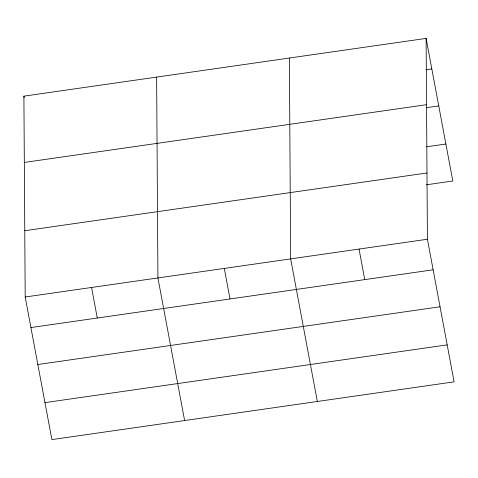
<?xml version="1.0" encoding="UTF-8"?>
<svg xmlns="http://www.w3.org/2000/svg" width="478" height="478" viewBox="0 0 478 478"><rect width="100%" height="100%" fill="white"/><g stroke="black" fill="none" stroke-linecap="round" stroke-linejoin="round"><path stroke-width="0.72" d="M426.113 38.401L427.416 239.245L454.1 381.844L51.887 439.599L25.197 296.999L23.9 96.156L426.113 38.401L452.803 181.001L426.334 184.801M425.952 69.794L431.831 68.946M24.33 162.436L426.543 104.682M426.251 107.717L438.75 105.925M426.764 146.77L445.878 144.021M24.772 230.719L426.985 172.97M25.197 296.999L427.416 239.245M30.915 327.55L433.128 269.795M37.834 364.523L440.053 306.774M44.968 402.625L447.181 344.871M359.038 249.068L364.756 279.612M317.344 401.484L290.66 258.885L289.363 58.035M224.296 268.415L230.014 298.959M184.616 420.538L157.931 277.945L156.629 77.095M91.567 287.469L97.279 318.019M23.9 96.156L24.175 97.608"/></g></svg>
